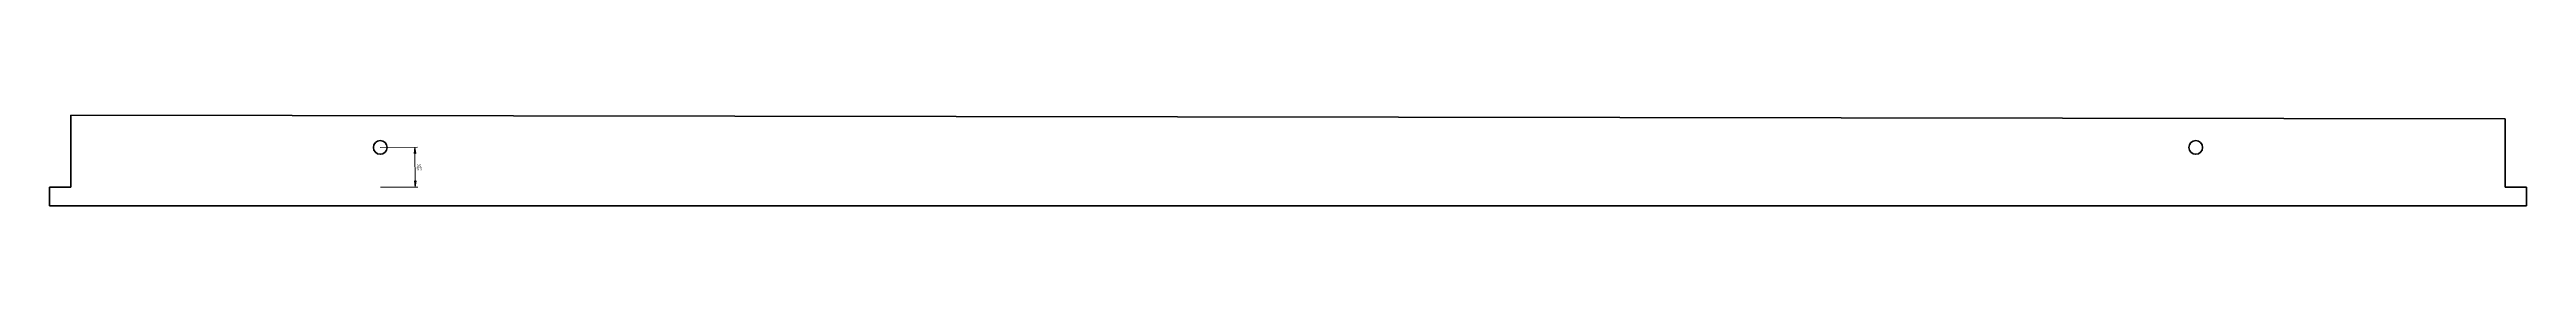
# Model space of a CAD drawing. Header units: millimetres. Extents: x -3 to 1982, y 129 to 202.
import ezdxf

# ---------------------------------------------------------------- set-up
doc = ezdxf.new("R2010")
doc.units = ezdxf.units.MM
for name, pattern in [('K5LT32768', [0]), ('K5LT32769', [0]), ('K5LT32771', [0]), ('K5LT32772', [0]), ('K5LT_THIN', [0])]:
    doc.linetypes.add(name, pattern=pattern)
doc.layers.add('Системный слой', color=7, linetype='Continuous')
doc.styles.add('KDIMTEXTSTYLE', font='GOST_AU.SHX', dxfattribs={"width": 0.96, "oblique": 15, "height": 5})
doc.styles.add('KTEXTSTYLE', font='GOST_AU.SHX', dxfattribs={"width": 0.96, "height": 5})
doc.dimstyles.new('KDIMSTYLE (1.00)', dxfattribs={"dimtxt": 5, "dimasz": 1, "dimexe": 2, "dimexo": 0, "dimgap": 1, "dimtad": 1, "dimtxsty": 'KDIMTEXTSTYLE', "dimsah": 1, "dimcen": 0, "dimdle": 1, "dimadec": 0, "dimazin": 0, "dimtfac": 0.667, "dimtmove": 0, "dimatfit": 3, "dimfxl": 1, "dimtvp": 1, "dimtolj": 1, "dimtzin": 0, "dimarcsym": 0})

# ---------------------------------------------------------------- blocks, each defined once
blk = doc.blocks.new('U1')
at = {"layer": 'Системный слой'}
blk.add_hatch(color=7, dxfattribs=at).paths.add_polyline_path([(289.9, 176.5), (289.3, 171.5), (289.9, 172), (290.6, 171.5)])
at = {"layer": 'Системный слой', "color": 7, "linetype": 'K5LT32771', "lineweight": 18}
for p, q in [((289.3, 171.5), (289.9, 176.5)), ((289.9, 172), (289.3, 171.5)), ((289.9, 176.5), (290.6, 171.5)), ((289.9, 176.5), (289.9, 175.5)), ((290.6, 171.5), (289.9, 172))]:
    blk.add_line(p, q, dxfattribs=at)
at = {"layer": 'Системный слой', "color": 7, "linetype": 'K5LT32772', "lineweight": 18}
blk.add_line((289.9, 176.5), (289.9, 174.5), dxfattribs=at)
blk = doc.blocks.new('U2')
at = {"layer": 'Системный слой'}
blk.add_hatch(color=7, dxfattribs=at).paths.add_polyline_path([(290.2, 144.5), (290.8, 149.5), (290.1, 149), (289.5, 149.5)])
at = {"layer": 'Системный слой', "color": 7, "linetype": 'K5LT32771', "lineweight": 18}
for p, q in [((290.2, 144.5), (289.5, 149.5)), ((289.5, 149.5), (290.1, 149)), ((290.1, 149), (290.8, 149.5)), ((290.2, 144.5), (290.1, 145.5)), ((290.8, 149.5), (290.2, 144.5))]:
    blk.add_line(p, q, dxfattribs=at)
at = {"layer": 'Системный слой', "color": 7, "linetype": 'K5LT32772', "lineweight": 18}
blk.add_line((290.2, 144.5), (290.1, 146.5), dxfattribs=at)
blk = doc.blocks.new('U4')
at = {"layer": 'Системный слой', "color": 7, "linetype": 'K5LT32772', "lineweight": 18}
blk.add_line((289.9, 176.5), (289.9, 175.5), dxfattribs=at)
at = {"layer": 'Системный слой', "color": 7, "linetype": 'K5LT_THIN', "lineweight": 18}
blk.add_line((289.9, 176.5), (289.9, 174.5), dxfattribs=at)
blk = doc.blocks.new('U5')
at = {"layer": 'Системный слой', "color": 7, "linetype": 'K5LT_THIN', "lineweight": 18}
blk.add_line((290.2, 144.5), (290.1, 146.5), dxfattribs=at)
at = {"layer": 'Системный слой', "color": 7, "linetype": 'K5LT32772', "lineweight": 18}
blk.add_line((290.2, 144.5), (290.1, 145.5), dxfattribs=at)
blk = doc.blocks.new('D0')
at = {"layer": 'Системный слой', "color": 7, "linetype": 'K5LT_THIN', "lineweight": 18, "transparency": 16777216}
for p, q in [((262.1, 176.3), (291.9, 176.5)), ((262.3, 144.3), (292.2, 144.5))]:
    blk.add_line(p, q, dxfattribs=at)
at = {"transparency": 16777216}
blk.add_wipeout([(291, 163.2), (295.5, 163.2), (295.6, 156.2), (291.1, 156.2)], dxfattribs=at).dxf.layer = 'Системный слой'
at = {"layer": 'Системный слой', "color": 7, "linetype": 'K5LT_THIN', "lineweight": 18, "transparency": 16777216}
blk.add_line((290.2, 144.5), (289.9, 176.5), dxfattribs=at)
at = {"color": 7, "transparency": 16777216, "char_height": 2.5, "attachment_point": 1, "rotation": 270.4314, "style": 'KTEXTSTYLE'}
for s, insert in [('\\H3.5;\\W0.965;\\Q15;\\Q0;\\W0.852;\\H1.67;0,31', (293.1, 160.4)), ('\\H3.5;\\W0.965;\\Q15;\\Q0;\\W0.890;\\H2.50;32', (294.5, 163.2)), ('\\H3.5;\\W0.965;\\Q15;\\Q0;\\W0.852;\\H1.67;0,31', (295.6, 160.4)), ('\\H3.5;\\W0.965;\\Q15;\\Q0;\\W0.852;\\H1.67; ', (293.7, 157.6)), ('\\H3.5;\\W0.965;\\Q15;\\Q15;\\W0.852;\\H1.63; ', (293.7, 157.1))]:
    blk.add_mtext(s, dxfattribs=dict(at, insert=insert))
blk = doc.blocks.new('KDIMARROW_00')
at = {"layer": 'Системный слой', "color": 0, "linetype": 'K5LT_THIN', "lineweight": 18}
blk.add_line((0, 0), (-1, 0), dxfattribs=at)
blk = doc.blocks.new('U3')
at = {"layer": 'Системный слой'}
for name in ['U4', 'U5']:
    blk.add_blockref(name, (0, 0), dxfattribs=at)
at = {"layer": 'Системный слой', "color": 7}
dim = blk.add_linear_dim(base=(290.151, 144.518), p1=(262.091, 176.308), p2=(262.331, 144.308), angle=270.431396, text='\\H2.5;\\W0.925;\\Q0;\\H2.5;\\W0.925;\\Q0;\\Q0;\\W0.853;32\\A1;{\\H2.5;\\W0.925;\\Q0;\\Q0;\\W0.887;\\H1.67;\\S0,31^ 0,31;\\Q0;\\H2.50;\\Q0;\\W0.817;\\H1.67; \\Q15;\\H1.63; \\Q0;\\W0.887;\\H2.50;}', dimstyle='KDIMSTYLE (1.00)', override={"dimexo": 0, "dimblk1": 'KDIMARROW_00', "dimblk2": 'KDIMARROW_00', "dimse1": 0, "dimse2": 0, "dimclrt": 7, "dimtolj": 1}, dxfattribs=at)
dim.commit()
dim.dimension.update_dxf_attribs({"geometry": 'D0', "text_midpoint": (290.038, 159.517), "dimtype": 161})
blk = doc.blocks.new('U0')
at = {"layer": 'Системный слой'}
for name in ['U1', 'U2']:
    blk.add_blockref(name, (0, 0), dxfattribs=at)
blk.add_blockref('U3', (0, 0), dxfattribs=at)

msp = doc.modelspace()

# ---------------------------------------------------------------- linework, layer by layer
at = {"color": 5, "linetype": 'K5LT32768', "lineweight": 60, "true_color": 0x0000ff}
for p, q in [((1965.1, 199.3), (1965.1, 144.3)), ((1982.1, 144.3), (1982.1, 129.3))]:
    msp.add_line(p, q, dxfattribs=at)
at = {"color": 18, "linetype": 'K5LT32769', "lineweight": 60, "true_color": 0x000000}
msp.add_line((-2.9, 129.3), (-2.9, 144.3), dxfattribs=at)
msp.add_circle((262.1, 176.3), 5.5, dxfattribs=at)
at = {"color": 5, "linetype": 'K5LT32768', "lineweight": 60, "true_color": 0x0000ff}
msp.add_circle((1717.1, 176.3), 5.5, dxfattribs=at)
at = {"layer": 'Системный слой', "color": 18, "linetype": 'K5LT32769', "lineweight": 60, "true_color": 0x000000}
for p, q in [((14.1, 202.3), (14.1, 144.3)), ((14.1, 144.3), (-2.9, 144.3))]:
    msp.add_line(p, q, dxfattribs=at)
at = {"layer": 'Системный слой', "color": 3, "linetype": 'K5LT32768', "lineweight": 60, "true_color": 0x00ff00}
for p, q in [((14.1, 202.3), (1965.1, 199.3)), ((-2.9, 129.3), (1982.1, 129.3))]:
    msp.add_line(p, q, dxfattribs=at)
at = {"layer": 'Системный слой', "color": 5, "linetype": 'K5LT32768', "lineweight": 60, "true_color": 0x0000ff}
msp.add_line((1965.1, 144.3), (1982.1, 144.3), dxfattribs=at)

# ---------------------------------------------------------------- next in the draw order: block references
at = {"layer": 'Системный слой', "color": 18, "true_color": 0x000000}
msp.add_blockref('U0', (0, 0), dxfattribs=at)

doc.saveas('drawing.dxf')
